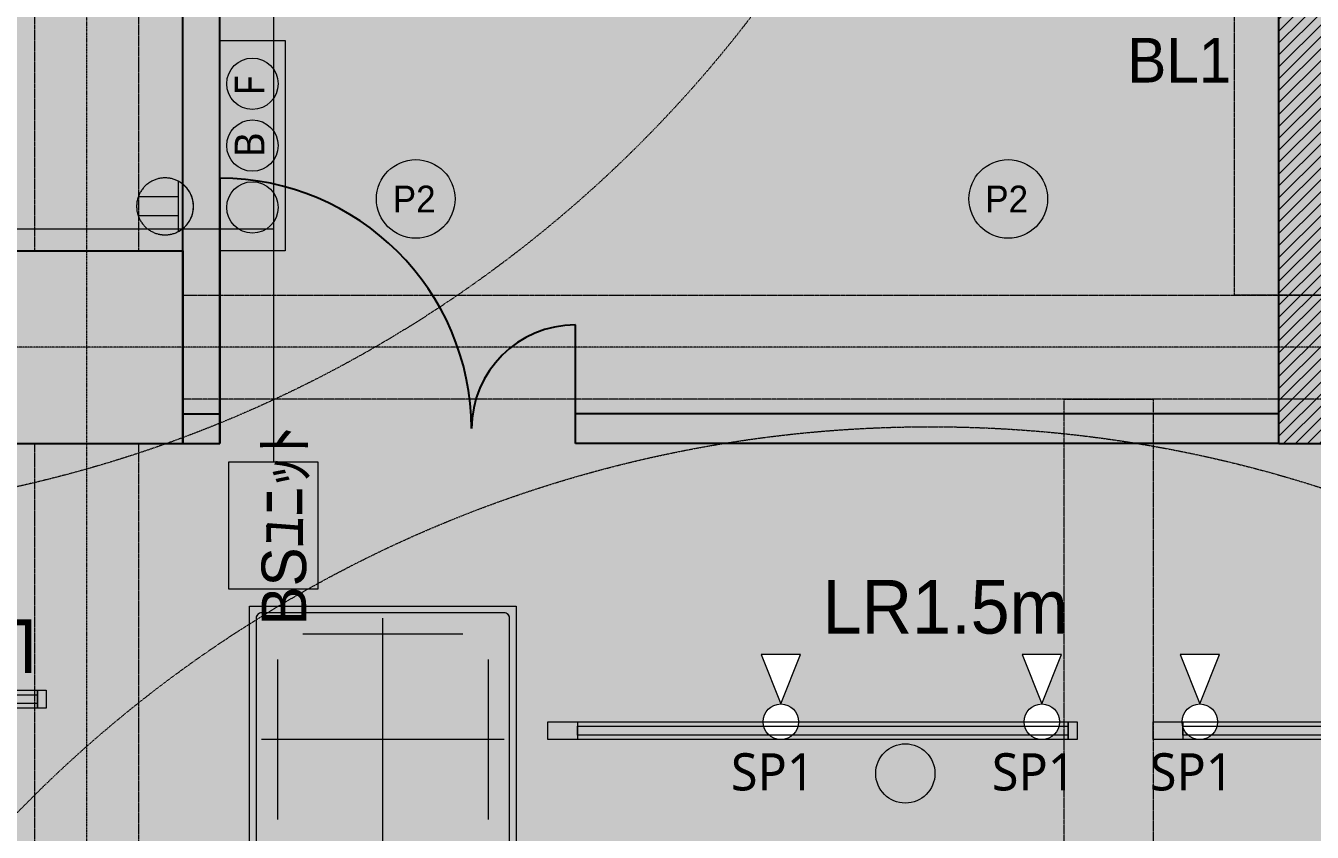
# Model space of a CAD drawing. Header units: millimetres. Extents: x -376000 to 292178, y -193032 to 188048.
# Drawn here: x -107236 to -102893, y 62212 to 64933 of the extents above; entities that cross this region are included whole.
import ezdxf

# ---------------------------------------------------------------- set-up
doc = ezdxf.new("R2010")
doc.units = ezdxf.units.MM
for name, pattern in [('VW-01 短破線', [2.116125, 1.058062, -1.058062]), ('ラインタイプ-1', [2.116531, 1.058062, -1.058469]), ('ラインタイプ-28', [1.058161, 0.705383, -0.352778]), ('ラインタイプ-6', [5.291531, 3.175, -1.058062, 0.352704, -0.705764])]:
    doc.linetypes.add(name, pattern=pattern)
for name, color, linetype, lineweight, true_color in [('02_0.25', 1, 'Continuous', 25, 0xff0000), ('04_0.10', 7, 'Continuous', 9, 0x0099ff), ('05_0.05点線', 9, 'ラインタイプ-28', 5, 0x808080), ('06一点鎖線', 7, 'ラインタイプ-6', 9, 0x9999ff), ('08_ハッチ・色', 7, 'Continuous', 5, 0x888888)]:
    doc.layers.add(name, color=color, linetype=linetype, lineweight=lineweight, true_color=true_color)
for name, color, linetype, lineweight in [('07_文字・記号', 7, 'Continuous', 9), ('_塗（エリア） (2D)', 7, 'Continuous', 5), ('_塗（壁） (2D)', 7, 'Continuous', 5), ('_天井プロット (2D)', 7, 'Continuous', 5), ('_平面図(既存部) (2D)', 7, 'Continuous', 5), ('_平面図（新設） (2D)', 7, 'Continuous', 5), ('_梁 (2D)', 7, 'Continuous', 5), ('_給排水ガス (2D)', 7, 'Continuous', 5), ('_解体部 (2D)', 7, 'Continuous', 5)]:
    doc.layers.add(name, color=color, linetype=linetype, lineweight=lineweight)
doc.styles.add('Yu Gothic UI', font='Yu Gothic UI.ttf')
doc.styles.add('Yu Gothic UI (bold)', font='Yu Gothic UI.ttf')
doc.styles.add('ＭＳ Ｐゴシック', font='MS PGothic.ttf')

# ---------------------------------------------------------------- blocks, each defined once
blk = doc.blocks.new('給排水ガス (2D)')
at = {"layer": '07_文字・記号', "color": 5, "lineweight": 18, "true_color": 0x0000ff}
for p, q in [((-106399.5, 68048.2), (-106399.5, 63461.8)), ((-106399.5, 68048.2), (-106399.5, 63461.8)), ((-107399.5, 64248.2), (-106399.5, 64248.2))]:
    blk.add_line(p, q, dxfattribs=at)
blk = doc.blocks.new('塗（エリア） (2D)')
at = {"layer": '08_ハッチ・色', "linetype": 'Continuous', "lineweight": 0, "true_color": 0x98d8ff, "transparency": 33554559}
blk.add_hatch(color=141, dxfattribs=at).paths.add_polyline_path([(-110968.1, 71073.6), (-106642.7, 71073.6), (-106642.7, 63568.6), (-110968.1, 63568.6)])
at = {"layer": '08_ハッチ・色', "linetype": 'Continuous', "lineweight": 0, "true_color": 0xd9d2ae, "transparency": 33554559}
blk.add_hatch(color=9, dxfattribs=at).paths.add_polyline_path([(-126530.2, 63586.1), (-126530.2, 63586.1), (-126530.2, 65248.6), (-124930.2, 65248.6), (-124930.2, 63568.6), (-106642.7, 63568.6), (-106642.7, 67761.5), (-105240, 67761.5), (-105240, 65248.6), (-101330.2, 65248.6), (-99930.2, 65248.6), (-99930.2, 63448.6), (-99930.2, 61723.6), (-126530.2, 61723.6)])
blk = doc.blocks.new('塗（壁） (2D)')
at = {"layer": '02_0.25', "linetype": 'Continuous', "lineweight": 0, "true_color": 0xaaaaaa}
blk.add_hatch(color=253, dxfattribs=at).paths.add_polyline_path([(-107355.2, 64173.6), (-106705.2, 64173.6), (-106705.2, 63523.6), (-107355.2, 63523.6)])
at = {"layer": '08_ハッチ・色', "linetype": 'Continuous', "lineweight": 0}
blk.add_hatch(color=120, dxfattribs=at).paths.add_polyline_path([(-106705.2, 70973.6), (-106580.2, 70973.6), (-106580.2, 63523.6), (-106705.2, 63523.6)])
blk = doc.blocks.new('平面図(既存部) (2D)')
at = {"layer": '02_0.25'}
for p, q in [((-107355.237, 64173.559), (-106705.237, 64173.559)), ((-106705.237, 64173.559), (-106705.237, 63523.559)), ((-106705.237, 64173.559), (-106705.237, 63523.559)), ((-107355.237, 63523.559), (-106705.237, 63523.559))]:
    blk.add_line(p, q, dxfattribs=at)
at = {"layer": '06一点鎖線'}
for p, q in [((-107030.237, 72935.684), (-107030.237, 54935.684)), ((-96430.237, 63848.559), (-131430.237, 63848.559))]:
    blk.add_line(p, q, dxfattribs=at)
blk = doc.blocks.new('解体部 (2D)')
at = {"layer": '02_0.25', "linetype": 'Continuous', "lineweight": 5}
h = blk.add_hatch(dxfattribs=at)
h.set_pattern_fill('デフォルトハッチング-1', style=0, pattern_type=2)
h.set_pattern_definition([(45, (47.625, -79.375), (47.451041, 7.238696), [])])
h.paths.add_polyline_path([(-103005.237, 65173.559), (-102855.237, 65173.559), (-102855.237, 63523.559), (-103005.237, 63523.559)])
at = {"layer": '02_0.25'}
for p, q in [((-103005.237, 63523.559), (-103005.237, 65173.559)), ((-106580.237, 64418.559), (-106580.237, 63568.559)), ((-105380.237, 63573.559), (-105380.237, 63923.559)), ((-106705.237, 63623.559), (-106580.237, 63623.559)), ((-106580.237, 63623.559), (-106580.237, 63523.559)), ((-103005.237, 63623.559), (-105380.237, 63623.559)), ((-105380.237, 63523.559), (-105380.237, 63623.559)), ((-106705.237, 63523.559), (-106580.237, 63523.559)), ((-103005.237, 63523.559), (-105380.237, 63523.559)), ((-103005.237, 63523.559), (-102855.237, 63523.559))]:
    blk.add_line(p, q, dxfattribs=at)
for centre, radius, start, end in [((-106580.237, 63568.559), 850, 0.33703, 90), ((-105380.237, 63573.559), 350, 90, 180)]:
    blk.add_arc(centre, radius, start, end, dxfattribs=at)
blk = doc.blocks.new('平面図（新設） (2D)')
at = {"layer": '02_0.25'}
for p, q in [((-106705.237, 63523.559), (-106705.237, 70973.559)), ((-106580.237, 63523.559), (-106580.237, 70973.559)), ((-106705.237, 63523.559), (-106580.237, 63523.559))]:
    blk.add_line(p, q, dxfattribs=at)
blk = doc.blocks.new('2口コンセント')
at = {"layer": '07_文字・記号', "linetype": 'Continuous', "lineweight": 0, "true_color": 0x63c3ff}
blk.add_hatch(color=151, dxfattribs=at).paths.add_polyline_path([(96, 0), (95.8, -6.4), (95.2, -12.6), (94.2, -18.8), (92.8, -24.9), (91, -30.8), (88.8, -36.6), (86.2, -42.4), (83.1, -48), (79.8, -53.4), (76.1, -58.5), (72.2, -63.4), (67.9, -67.9), (63.4, -72.2), (58.5, -76.1), (53.4, -79.8), (48, -83.1), (42.4, -86.2), (36.6, -88.8), (30.8, -91), (24.9, -92.8), (18.8, -94.2), (12.6, -95.2), (6.4, -95.8), (0, -96), (-6.4, -95.8), (-12.6, -95.2), (-18.8, -94.2), (-24.9, -92.8), (-30.8, -91), (-36.6, -88.8), (-42.4, -86.2), (-48, -83.1), (-53.4, -79.8), (-58.5, -76.1), (-63.4, -72.2), (-67.9, -67.9), (-72.2, -63.4), (-76.1, -58.5), (-79.8, -53.4), (-83.1, -48), (-86.2, -42.4), (-88.8, -36.6), (-91, -30.8), (-92.8, -24.9), (-94.2, -18.8), (-95.2, -12.6), (-95.8, -6.4), (-96, 0), (-95.8, 6.4), (-95.2, 12.6), (-94.2, 18.8), (-92.8, 24.9), (-91, 30.8), (-88.8, 36.6), (-86.2, 42.4), (-83.1, 48), (-79.8, 53.4), (-76.1, 58.5), (-72.2, 63.4), (-67.9, 67.9), (-63.4, 72.2), (-58.5, 76.1), (-53.4, 79.8), (-48, 83.1), (-42.4, 86.2), (-36.6, 88.8), (-30.8, 91), (-24.9, 92.8), (-18.8, 94.2), (-12.6, 95.2), (-6.4, 95.8), (0, 96), (6.4, 95.8), (12.6, 95.2), (18.8, 94.2), (24.9, 92.8), (30.8, 91), (36.6, 88.8), (42.4, 86.2), (48, 83.1), (53.4, 79.8), (58.5, 76.1), (63.4, 72.2), (67.9, 67.9), (72.2, 63.4), (76.1, 58.5), (79.8, 53.4), (83.1, 48), (86.2, 42.4), (88.8, 36.6), (91, 30.8), (92.8, 24.9), (94.2, 18.8), (95.2, 12.6), (95.8, 6.4)])
at = {"layer": '07_文字・記号', "linetype": 'Continuous', "lineweight": 0}
h = blk.add_hatch(color=7, dxfattribs=at)
edge = h.paths.add_edge_path()
edge.add_arc((0, 0), 96, 27.8181, 90)
edge.add_arc((0, 0), 96, 90, 152.1819)
edge.add_line((-84.9, 44.8), (84.9, 44.8))
at = {"layer": '07_文字・記号', "color": 7, "linetype": 'Continuous', "lineweight": 5}
for p, q in [((-32, 44.8), (-32, -90.5)), ((32, 44.8), (32, -90.5))]:
    blk.add_line(p, q, dxfattribs=at)
at = {"layer": '07_文字・記号', "color": 7, "linetype": 'Continuous', "lineweight": 5, "flags": 128}
blk.add_lwpolyline([(84.9, 44.8, 0.278179), (0, 96, 0.278179), (-84.9, 44.8), (84.9, 44.8)], format="xyb", close=True, dxfattribs=at)
at = {"layer": '07_文字・記号', "color": 7, "linetype": 'Continuous', "lineweight": 5}
blk.add_open_spline([(96, 0), (96, -25.7), (70.3, -70.3), (25.7, -96), (-25.7, -96), (-70.3, -70.3), (-96, -25.7), (-96, 25.7), (-70.3, 70.3), (-25.7, 96), (25.7, 96), (70.3, 70.3), (96, 25.7), (96, 0)], degree=2, dxfattribs=at)
blk = doc.blocks.new('LR4m')
at = {"layer": '07_文字・記号', "color": 160, "linetype": 'Continuous', "lineweight": 5, "true_color": 0x003dff, "transparency": 33554687, "flags": 128}
for points in [[(47.5, -1690), (47.5, 4945), (107.5, 4945), (107.5, -1690)], [(62.5, -1690), (62.5, 4945), (92.5, 4945), (92.5, -1690)], [(47.5, -1720), (47.5, -1690), (107.5, -1690), (107.5, -1720)]]:
    blk.add_lwpolyline(points, close=True, dxfattribs=at)
at = {"layer": '07_文字・記号', "color": 160, "true_color": 0x003dff, "insert": (257.4, -1275), "char_height": 180.91, "attachment_point": 5, "rotation": 90, "line_spacing_factor": 1.007907, "style": 'ＭＳ Ｐゴシック'}
blk.add_mtext('LR7.0m', dxfattribs=at)
blk = doc.blocks.new('グループ-1184')
at = {"color": 255}
blk.add_wipeout([(66.7, 218.4), (-66.7, 218.4), (0, 51.7)], dxfattribs=at).dxf.layer = '07_文字・記号'
at = {"layer": '07_文字・記号', "color": 160, "true_color": 0x003dff, "flags": 128}
blk.add_lwpolyline([(66.7, 218.4), (-66.7, 218.4), (0, 51.7)], close=True, dxfattribs=at)
at = {"color": 255}
blk.add_wipeout([(37.7, -54.9), (33, -58.4), (27.9, -61.4), (22.5, -63.9), (17, -65.8), (11.3, -67.2), (5.4, -68), (-0.4, -68.3), (-6.3, -68), (-12.1, -67), (-17.8, -65.6), (-23.4, -63.5), (-28.7, -61), (-33.7, -57.9), (-38.4, -54.4), (-42.7, -50.4), (-46.7, -46), (-50.1, -41.2), (-53.1, -36.2), (-55.6, -30.8), (-57.5, -25.3), (-58.9, -19.6), (-59.8, -13.7), (-60, -7.8), (-59.7, -2), (-58.8, 3.9), (-57.3, 9.6), (-55.3, 15.1), (-52.7, 20.4), (-49.6, 25.4), (-46.1, 30.1), (-42.1, 34.5), (-37.7, 38.4), (-33, 41.8), (-27.9, 44.8), (-22.5, 47.3), (-17, 49.3), (-11.3, 50.6), (-5.4, 51.5), (0.4, 51.7), (6.3, 51.4), (12.1, 50.5), (17.8, 49), (23.4, 47), (28.7, 44.4), (33.7, 41.4), (38.4, 37.8), (42.7, 33.8), (46.7, 29.4), (50.1, 24.7), (53.1, 19.6), (55.6, 14.3), (57.5, 8.7), (58.9, 3), (59.8, -2.8), (60, -8.7), (59.7, -14.6), (58.8, -20.4), (57.3, -26.1), (55.3, -31.7), (52.7, -37), (49.6, -42), (46.1, -46.7), (42.1, -51)], dxfattribs=at).dxf.layer = '07_文字・記号'
at = {"layer": '07_文字・記号', "color": 160, "true_color": 0x003dff}
blk.add_circle((0, -8.3), 60, dxfattribs=at)
blk = doc.blocks.new('照明(スポット)-1')
at = {"layer": '07_文字・記号', "color": 160, "true_color": 0x003dff}
blk.add_blockref('グループ-1184', (0, 0), dxfattribs=at)
at = {"layer": '07_文字・記号', "color": 160, "true_color": 0x003dff, "transparency": 33554687, "insert": (-168.5, -114.5), "char_height": 125.63, "attachment_point": 1, "line_spacing_factor": 1.03018, "style": 'Yu Gothic UI (bold)'}
blk.add_mtext('SP1', dxfattribs=at)
blk = doc.blocks.new('グループ-1166')
at = {"layer": '07_文字・記号', "linetype": 'Continuous', "lineweight": 0, "true_color": 0x02abea}
blk.add_hatch(color=140, dxfattribs=at).paths.add_polyline_path([(-450, 450), (450, 450), (450, -450), (-450, -450)])
at = {"layer": '07_文字・記号'}
for p, q in [((-427.7, 409.5), (-427.7, -409.5)), ((409.7, 427.5), (-409.7, 427.5)), ((0, -409.5), (0, 409.5)), ((427.7, -409.5), (427.7, 409.5)), ((270.1, 355.5), (-270.1, 355.5)), ((-355.6, 270), (-355.6, -270)), ((355.6, 270), (355.6, -270)), ((409.7, 0), (-409.7, 0)), ((270.1, -355.5), (-270.1, -355.5)), ((409.7, -427.5), (-409.7, -427.5))]:
    blk.add_line(p, q, dxfattribs=at)
at = {"layer": '07_文字・記号', "flags": 128}
blk.add_lwpolyline([(-450, 450), (450, 450), (450, -450), (-450, -450)], close=True, dxfattribs=at)
for points in [[(-409.7, 427.5, 0.198861), (-422.4, 422.3, 0.198934), (-427.7, 409.5)], [(-409.7, 427.5, 0.414132), (-427.7, 409.5), (-427.7, -409.5)], [(427.7, 409.5, 0.414296), (409.7, 427.5), (-409.7, 427.5)], [(427.7, 409.5, 0.198964), (422.4, 422.3, 0.198891), (409.7, 427.5)], [(409.7, -427.5, 0.414132), (427.7, -409.5), (427.7, 409.5)], [(-427.7, -409.5, 0.198964), (-422.4, -422.3, 0.198891), (-409.7, -427.5)], [(-427.7, -409.5, 0.198964), (-422.4, -422.3, 0.198891), (-409.7, -427.5)], [(-427.7, -409.5, 0.414296), (-409.7, -427.5), (409.7, -427.5)], [(409.7, -427.5, 0.198861), (422.4, -422.3, 0.198934), (427.7, -409.5)]]:
    blk.add_lwpolyline(points, format="xyb", dxfattribs=at)
at = {"layer": '07_文字・記号', "insert": (0, 237.6), "char_height": 1.51, "attachment_point": 2, "line_spacing_factor": 0.99804, "style": 'ＭＳ Ｐゴシック'}
blk.add_mtext('AC', dxfattribs=at)
blk = doc.blocks.new('シンボル-5')
at = {"layer": '07_文字・記号'}
blk.add_blockref('グループ-1166', (0, 0), dxfattribs=at)
blk = doc.blocks.new('グループ-1333')
at = {"layer": '07_文字・記号', "linetype": 'Continuous', "lineweight": 0, "true_color": 0x02abea, "transparency": 33554687}
blk.add_hatch(color=140, dxfattribs=at).paths.add_polyline_path([(-106549.5, 63461.8), (-106249.5, 63461.8), (-106249.5, 63031.8), (-106549.5, 63031.8)])
at = {"layer": '07_文字・記号', "color": 7, "linetype": 'Continuous', "lineweight": 5, "transparency": 33554687, "flags": 128}
blk.add_lwpolyline([(-106549.5, 63461.8), (-106249.5, 63461.8), (-106249.5, 63031.8), (-106549.5, 63031.8)], close=True, dxfattribs=at)
at = {"layer": '07_文字・記号', "color": 7, "insert": (-106439.6, 63246.8), "char_height": 150.76, "attachment_point": 2, "rotation": 90, "line_spacing_factor": 1.006498, "style": 'ＭＳ Ｐゴシック'}
blk.add_mtext('BSﾕﾆｯﾄ', dxfattribs=at)
blk = doc.blocks.new('シンボル-17')
at = {"layer": '07_文字・記号', "color": 160, "linetype": 'Continuous', "lineweight": 5, "true_color": 0x003dff, "transparency": 33554687, "flags": 128}
for points in [[(1619.8, -298.2), (-1649.8, -298.2), (-1649.8, -238.2), (1619.8, -238.2)], [(-1549.8, -298.2), (-1649.8, -298.2), (-1649.8, -238.2), (-1549.8, -238.2)], [(1619.8, -283.2), (-1549.8, -283.2), (-1549.8, -253.2), (1619.8, -253.2)], [(1649.8, -298.2), (1619.8, -298.2), (1619.8, -238.2), (1649.8, -238.2)]]:
    blk.add_lwpolyline(points, close=True, dxfattribs=at)
at = {"layer": '07_文字・記号', "color": 160, "true_color": 0x003dff, "insert": (1204.8, 148.4), "char_height": 180.91, "attachment_point": 5, "line_spacing_factor": 1.007907, "style": 'ＭＳ Ｐゴシック'}
blk.add_mtext('LR3.5m', dxfattribs=at)
blk = doc.blocks.new('グループ-1334')
at = {"layer": '07_文字・記号', "color": 160, "linetype": 'Continuous', "lineweight": 5, "true_color": 0x003dff, "transparency": 33554687, "flags": 128}
for points in [[(-103716.6, 62524.5), (-105473, 62524.5), (-105473, 62584.5), (-103716.6, 62584.5)], [(-105373, 62524.5), (-105473, 62524.5), (-105473, 62584.5), (-105373, 62584.5)], [(-103686.6, 62524.5), (-103716.6, 62524.5), (-103716.6, 62584.5), (-103686.6, 62584.5)], [(-103716.6, 62539.5), (-105373, 62539.5), (-105373, 62569.5), (-103716.6, 62569.5)]]:
    blk.add_lwpolyline(points, close=True, dxfattribs=at)
at = {"layer": '07_文字・記号', "color": 160, "true_color": 0x003dff, "insert": (-104131.6, 62971.1), "char_height": 180.91, "attachment_point": 5, "line_spacing_factor": 1.007907, "style": 'ＭＳ Ｐゴシック'}
blk.add_mtext('LR1.5m', dxfattribs=at)
blk = doc.blocks.new('シンボル-５')
at = {"layer": '04_0.10', "color": 92, "true_color": 0x18d000, "flags": 128}
blk.add_lwpolyline([(-355, 110), (355, 110), (355, -110), (-355, -110)], close=True, dxfattribs=at)
at = {"layer": '04_0.10', "color": 92, "true_color": 0x18d000}
for centre in [(-208.6, 0), (0, 0), (208.6, 0)]:
    blk.add_circle(centre, 86.6, dxfattribs=at)
at = {"layer": '04_0.10', "color": 92, "true_color": 0x18d000, "char_height": 100.5, "attachment_point": 1, "line_spacing_factor": 1.006498, "style": 'Yu Gothic UI'}
for s, insert in [('B', (-40.4, 60.3)), ('F', (168.2, 60.3))]:
    blk.add_mtext(s, dxfattribs=dict(at, insert=insert))
blk = doc.blocks.new('非常用照明')
at = {"layer": '07_文字・記号', "linetype": 'Continuous', "lineweight": 0, "true_color": 0x00d136}
h = blk.add_hatch(color=102, dxfattribs=at)
edge = h.paths.add_edge_path()
edge.add_arc((0, 0), 100, 0, 360)
at = {"layer": '07_文字・記号', "color": 92, "true_color": 0x14b500}
blk.add_circle((0, 0), 100, dxfattribs=at)
blk = doc.blocks.new('天井プロット (2D)')
at = {"layer": '07_文字・記号', "color": 100, "linetype": 'VW-01 短破線', "true_color": 0x00ff3f}
blk.add_circle((-108203.5, 67575), 4300, dxfattribs=at)
at = {"layer": '07_文字・記号', "color": 160, "true_color": 0x0036e9}
for centre in [(-105919, 64348.6), (-105919, 64348.6), (-103919, 64348.6), (-103919, 64348.6)]:
    blk.add_circle(centre, 132.7, dxfattribs=at)
at = {"layer": '07_文字・記号', "color": 7, "rotation": 90}
for name, p in [('シンボル-５', (-106470.2, 64528.6)), ('LR4m', (-108886, 62583.2))]:
    blk.add_blockref(name, p, dxfattribs=at)
at = {"layer": '07_文字・記号', "color": 7, "transparency": 33554687, "rotation": 270}
blk.add_blockref('2口コンセント', (-106765.2, 64323.6), dxfattribs=at)
at = {"layer": '07_文字・記号', "color": 7, "transparency": 33554687}
blk.add_blockref('グループ-1333', (0, 0), dxfattribs=at)
at = {"layer": '07_文字・記号', "color": 7}
for name, p in [('シンボル-5', (-106030, 62524.5)), ('非常用照明', (-104266.3, 62410))]:
    blk.add_blockref(name, p, dxfattribs=at)
at = {"layer": '07_文字・記号'}
for p in [(-104686.6, 62592.8), (-103805.8, 62592.8), (-103272.4, 62592.8)]:
    blk.add_blockref('照明(スポット)-1', p, dxfattribs=at)
at = {"layer": '07_文字・記号', "color": 160, "true_color": 0x0036e9, "attachment_point": 1, "style": 'ＭＳ Ｐゴシック'}
for s, insert, char_height, line_spacing_factor in [('BL1', (-103516.9, 64892.2), 150.76, 1.006498), ('P2', (-105996.7, 64393.6), 90.45, 1.003208), ('P2', (-105996.7, 64393.6), 90.45, 1.003208), ('P2', (-103996.7, 64393.6), 90.45, 1.003208), ('P2', (-103996.7, 64393.6), 90.45, 1.003208)]:
    blk.add_mtext(s, dxfattribs=dict(at, insert=insert, char_height=char_height, line_spacing_factor=line_spacing_factor))
at = {"layer": '07_文字・記号', "color": 100, "linetype": 'VW-01 短破線', "true_color": 0x00ff3f}
for centre in [(-104266.3, 62410), (-104181.5, 59280)]:
    blk.add_circle(centre, 4300, dxfattribs=at)
at = {"layer": '02_0.25', "color": 7}
for name, p in [('グループ-1334', (0, 0)), ('シンボル-17', (-101780.4, 62822.7))]:
    blk.add_blockref(name, p, dxfattribs=at)
blk = doc.blocks.new('梁 (2D)')
at = {"layer": '05_0.05点線', "color": 7, "linetype": 'ラインタイプ-1', "flags": 128}
for points in [[(-103155.237, 70823.559), (-102855.237, 70823.559), (-102855.237, 64023.559), (-103155.237, 64023.559)], [(-107205.237, 70523.559), (-106855.237, 70523.559), (-106855.237, 64173.559), (-107205.237, 64173.559)], [(-106705.237, 63673.559), (-106705.237, 64023.559), (-100455.237, 64023.559), (-100455.237, 63673.559)], [(-103730.237, 63673.559), (-103430.237, 63673.559), (-103430.237, 56873.559), (-103730.237, 56873.559)], [(-107205.044, 63523.559), (-106855.044, 63523.559), (-106855.044, 57173.559), (-107205.044, 57173.559)]]:
    blk.add_lwpolyline(points, close=True, dxfattribs=at)

msp = doc.modelspace()

# ---------------------------------------------------------------- block references
at = {"layer": '_塗（エリア） (2D)'}
msp.add_blockref('塗（エリア） (2D)', (0, 0), dxfattribs=at)
at = {"layer": '_塗（壁） (2D)'}
msp.add_blockref('塗（壁） (2D)', (0, 0), dxfattribs=at)
at = {"layer": '_給排水ガス (2D)'}
msp.add_blockref('給排水ガス (2D)', (0, 0), dxfattribs=at)

# ---------------------------------------------------------------- next in the draw order: block references
at = {"layer": '_平面図(既存部) (2D)'}
msp.add_blockref('平面図(既存部) (2D)', (0, 0), dxfattribs=at)

# ---------------------------------------------------------------- next in the draw order: block references
at = {"layer": '_解体部 (2D)'}
msp.add_blockref('解体部 (2D)', (0, 0), dxfattribs=at)

# ---------------------------------------------------------------- next in the draw order: block references
at = {"layer": '_平面図（新設） (2D)'}
msp.add_blockref('平面図（新設） (2D)', (0, 0), dxfattribs=at)

# ---------------------------------------------------------------- next in the draw order: block references
at = {"layer": '_天井プロット (2D)'}
msp.add_blockref('天井プロット (2D)', (0, 0), dxfattribs=at)

# ---------------------------------------------------------------- next in the draw order: block references
at = {"layer": '_梁 (2D)'}
msp.add_blockref('梁 (2D)', (0, 0), dxfattribs=at)

doc.saveas('drawing.dxf')
